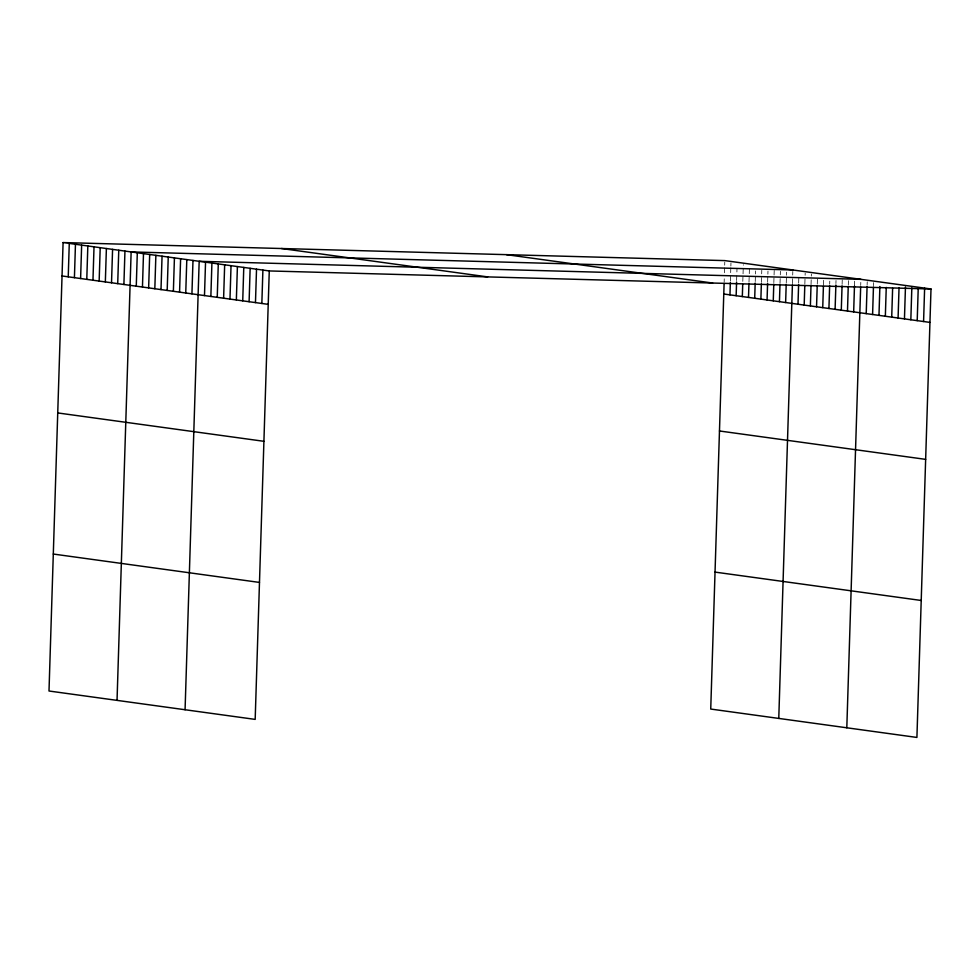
<?xml version="1.0" encoding="UTF-8"?>
<svg xmlns="http://www.w3.org/2000/svg" width="980" height="980" viewBox="0 0 980 980"><rect width="100%" height="100%" fill="white"/><g stroke="black" fill="none" stroke-linecap="round" stroke-linejoin="round"><path stroke-width="0.73" stroke-dasharray="4.9 3.68" d="M724.159 281.873L724.257 278.835M724.441 272.759L724.636 266.683M724.686 265.164L724.771 262.125M730.394 281.199L730.823 267.54M730.872 266.021L730.958 262.983M736.617 280.537L737.009 268.385M742.803 281.382L742.999 275.319M743.048 273.8L743.33 264.686M748.99 282.24L749.516 265.531M755.225 281.566L755.421 275.503M755.47 273.983L755.556 270.946M761.411 282.424L761.791 270.272M767.646 281.75L767.83 275.686M767.879 274.167L767.977 271.129M773.833 282.608L774.016 276.532M774.065 275.013L774.212 270.456M780.019 283.453L780.399 271.313M786.254 282.791L786.438 276.715M786.487 275.196L786.585 272.158M792.428 283.637L792.82 271.497M798.663 282.975L798.859 276.899M804.85 283.832L805.18 273.2M811.036 284.678L811.367 274.045M817.271 284.016L817.455 277.94M823.457 284.862L823.592 280.305M829.692 284.2L829.778 281.162M835.916 283.526L836.014 280.488M842.102 284.384L842.249 279.827M848.288 285.229L848.435 280.672M854.474 286.087L854.67 280.011M860.71 285.413L860.808 282.375M867.129 284.776L867.227 281.738M873.499 285.658L873.596 282.62"/><path stroke-width="1.47" d="M63.088 242.562L49 691.01L255.18 719.394L269.267 270.946L63.088 242.562L724.82 260.607L931 288.99L916.913 737.438L710.733 709.055L724.11 283.392M68.233 276.813L69.274 243.42M74.419 277.671L75.46 244.265M80.605 278.516L81.646 245.123M86.779 279.374L87.833 245.968M92.965 280.219L94.019 246.825M99.151 281.076L100.205 247.671M105.338 281.921L106.391 248.528M111.524 282.779L112.578 249.373M117.71 283.624L118.764 250.231M123.897 284.482L124.95 251.076M117.037 700.369L131.136 251.934L792.857 269.978M136.269 286.185L137.31 252.779M142.455 287.03L143.496 253.636M148.642 287.887L149.683 254.482M154.828 288.733L155.869 255.339M161.002 289.59L162.055 256.184M167.188 290.435L168.242 257.042M173.374 291.293L174.428 257.887M179.561 292.138L180.614 258.745M185.747 292.996L186.8 259.59M191.933 293.841L192.987 260.447M185.073 709.74L199.173 261.293L860.906 279.337M204.489 295.58L205.543 262.175M210.859 296.45L211.913 263.044M217.242 297.332L218.283 263.926M223.612 298.202L224.665 264.796M229.982 299.084L231.035 265.678M236.352 299.966L237.405 266.56M242.734 300.836L243.775 267.43M249.104 301.718L250.145 268.312M255.474 302.587L256.527 269.194M261.844 303.469L262.897 270.064M729.965 294.87L730.345 282.718M736.152 295.715L736.58 282.056M742.326 296.572L742.717 284.421M748.512 297.418L748.941 283.759M754.698 298.275L755.176 283.085M760.884 299.121L761.362 283.943M767.071 299.978L767.597 283.269M773.257 300.823L773.784 284.127M779.443 301.681L779.97 284.972M785.629 302.526L786.205 284.31M778.769 718.426L792.391 285.156M798.002 304.229L798.614 284.494M804.188 305.086L804.801 285.339M810.374 305.932L810.987 286.197M816.548 306.789L817.222 285.535M822.735 307.634L823.408 286.381M828.921 308.492L829.644 285.719M835.107 309.337L835.879 285.045M841.293 310.195L842.053 285.903M847.48 311.04L848.239 286.748M853.666 311.897L854.474 286.087M846.806 727.785L860.661 286.932M866.222 313.625L867.08 286.295M872.592 314.507L873.45 287.165M878.974 315.376L879.881 286.528M885.344 316.258L886.251 287.41M891.714 317.128L892.621 288.279M898.084 318.01L899.04 287.642M904.454 318.892L905.459 287.005M910.837 319.762L911.829 287.875M917.207 320.644L918.211 288.757M923.577 321.514L924.63 288.12M269.267 270.946L931 288.99M506.452 254.653L712.632 283.036M723.779 294.012L929.947 322.396M281.468 248.516L487.636 276.899M62.046 275.968L268.214 304.351M719.467 430.98L925.647 459.363M57.734 412.935L263.914 441.306M715.033 572.1L921.212 600.471M53.3 554.043L259.48 582.426"/></g></svg>
